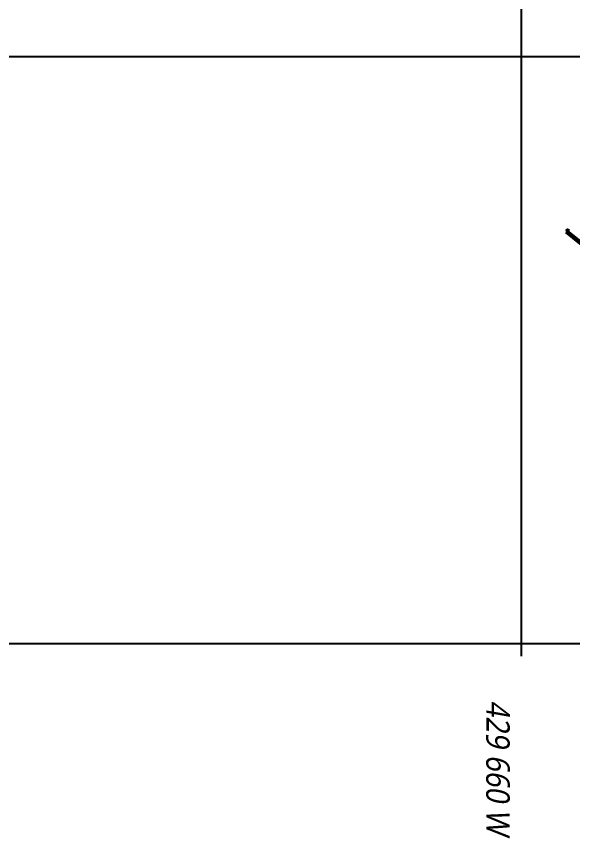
# Model space of a CAD drawing. Header units: metres. Extents: x 429510 to 429857, y 4467140 to 4467333.
# Drawn here: x 429634.21 to 429662.61, y 4467140.04 to 4467182.05 of the extents above; entities that cross this region are included whole.
import ezdxf
from ezdxf.enums import TextEntityAlignment as Align

# ---------------------------------------------------------------- set-up
doc = ezdxf.new("R2010")
doc.units = ezdxf.units.M
doc.header["$LTSCALE"] = 4
doc.header["$PDMODE"] = 32
doc.header["$PDSIZE"] = 0.12
for name, color, linetype in [('C-PUNTOS', 7, 'Continuous'), ('C-TOPO-FEAT', 94, 'Continuous'), ('Cuadricula Coordenadas', 5, 'Continuous')]:
    doc.layers.add(name, color=color, linetype=linetype)
doc.layers.add('TRIAL-BORDILLO', color=7, linetype='Continuous', lineweight=9, true_color=0xc70063)
doc.styles.add('Coordenadas', font='segoeuil.ttf', dxfattribs={"width": 0.9, "height": 2})

# ---------------------------------------------------------------- blocks, each defined once
blk = doc.blocks.new('*U49')
at = {"color": 0, "linetype": 'ByBlock', "lineweight": -2, "transparency": 16777216}
blk.add_point((0, 0), dxfattribs=at)

msp = doc.modelspace()

# ---------------------------------------------------------------- linework, layer by layer
at = {"layer": 'C-TOPO-FEAT', "color": 94, "linetype": 'Continuous', "lineweight": -3}
for points in [[(429683.933, 4467164.354, 710.71), (429685.057, 4467168.4, 710.549), (429685.362, 4467169.325, 710.506), (429687.325, 4467175.558, 710.331), (429687.565, 4467176.08, 710.311), (429687.917, 4467177.029, 710.295), (429688.602, 4467178.945, 710.256), (429688.605, 4467178.987, 710.256), (429688.602, 4467179.029, 710.256), (429688.592, 4467179.069, 710.256), (429688.575, 4467179.108, 710.256), (429688.552, 4467179.143, 710.256), (429688.524, 4467179.173, 710.253), (429688.492, 4467179.198, 710.251), (429688.456, 4467179.218, 710.248), (429688.418, 4467179.232, 710.246), (429688.377, 4467179.239, 710.243), (429687.355, 4467178.928, 710.263), (429684.456, 4467178.016, 710.276), (429683.426, 4467177.711, 710.275), (429681.457, 4467173.955, 710.359), (429670.642, 4467170.568, 710.316), (429665.04, 4467168.871, 710.273), (429662.328, 4467171.074, 710.191)], [(429665.051, 4467168.927, 710.133), (429662.36, 4467171.113, 710.051)]]:
    msp.add_polyline3d(points, dxfattribs=at)
at = {"layer": 'Cuadricula Coordenadas', "color": 8, "lineweight": -3}
for p, q in [((429660, 4467149.365), (429660, 4467326.644)), ((429519.62, 4467180), (429711.859, 4467180)), ((429519.62, 4467150), (429711.859, 4467150))]:
    msp.add_line(p, q, dxfattribs=at)
at = {"layer": 'TRIAL-BORDILLO', "lineweight": -3}
msp.add_lwpolyline([(429683.981, 4467164.341), (429685.105, 4467168.385), (429685.41, 4467169.31), (429687.372, 4467175.54), (429687.611, 4467176.061), (429687.964, 4467177.012), (429688.65, 4467178.932, 0.449682), (429688.372, 4467179.29), (429687.34, 4467178.976), (429684.441, 4467178.064), (429683.392, 4467177.753), (429681.422, 4467173.997), (429670.627, 4467170.616), (429665.051, 4467168.927), (429662.36, 4467171.113)], format="xyb", dxfattribs=at)
msp.add_lwpolyline([(429683.489, 4467177.636), (429681.519, 4467173.881), (429670.668, 4467170.482), (429665.02, 4467168.771), (429662.272, 4467171.004)], dxfattribs=at)

# ---------------------------------------------------------------- block references
at = {"layer": 'C-PUNTOS'}
msp.add_blockref('*U49', (429662.36, 4467171.113, 710.051), dxfattribs=at)

# ---------------------------------------------------------------- texts
at = {"layer": 'Cuadricula Coordenadas', "color": 7, "lineweight": -3, "style": 'Coordenadas', "oblique": 10, "width": 0.9}
msp.add_text('   429 660 W', height=1.2, rotation=270, dxfattribs=at).set_placement((429658.8, 4467140.23), align=Align.MIDDLE_RIGHT)

doc.saveas('drawing.dxf')
